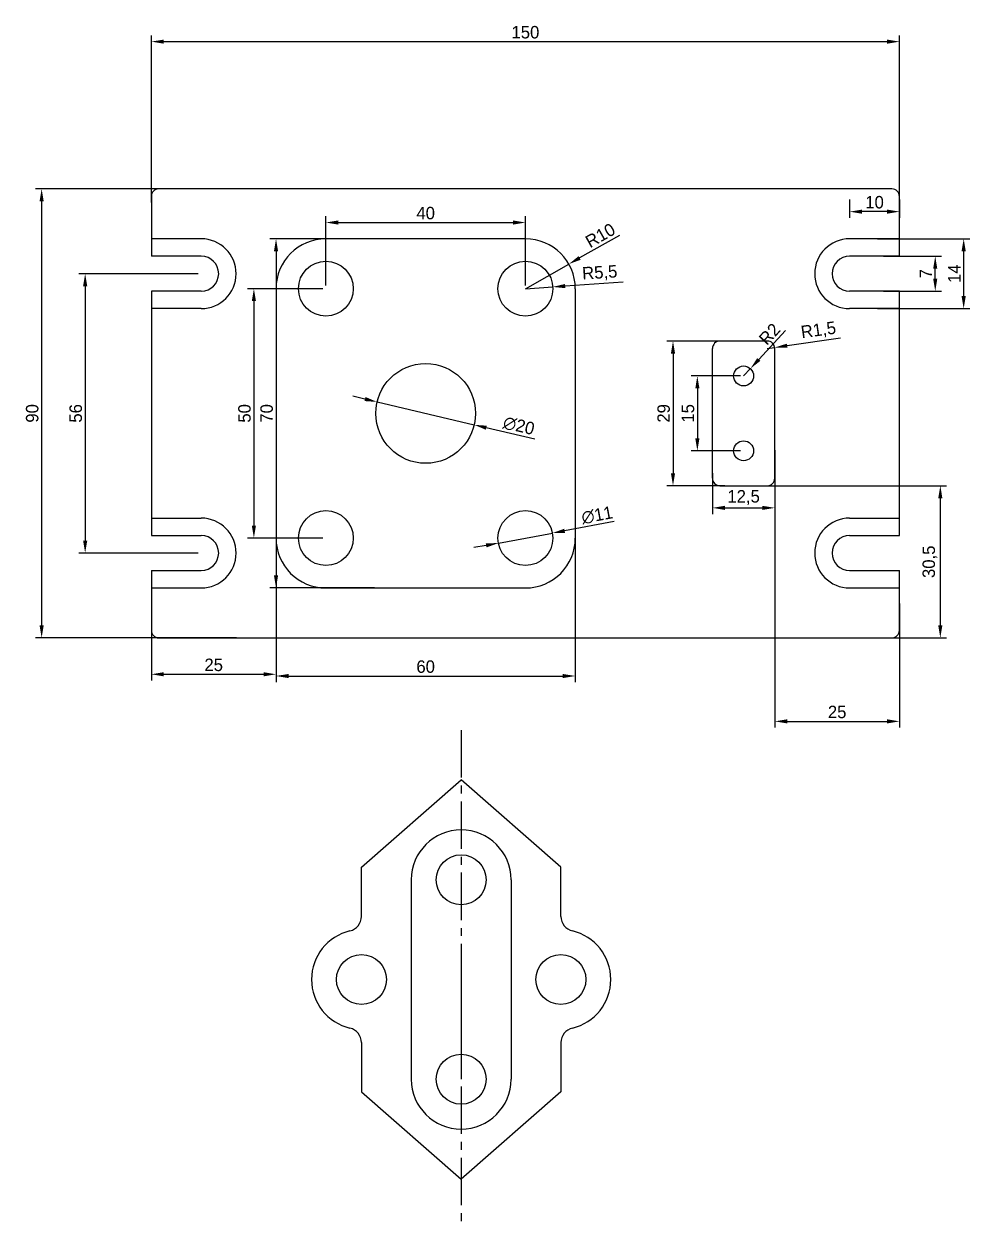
# Model space of a CAD drawing. Header units: millimetres. Extents: x -11614 to -3042, y 13178 to 15416.
# Drawn here: x -7670.3 to -7480.6, y 14296.4 to 14537.9 of the extents above; entities that cross this region are included whole.
import ezdxf

# ---------------------------------------------------------------- set-up
doc = ezdxf.new("R2010")
doc.units = ezdxf.units.MM
doc.header["$LTSCALE"] = 0.5
doc.header["$PDMODE"] = 34
doc.linetypes.add('CENTER2', pattern=[28.575, 19.05, -3.175, 3.175, -3.175])
doc.dimstyles.new('ISO-25', dxfattribs={"dimtxt": 2.5, "dimasz": 2.5, "dimexe": 1.25, "dimexo": 0.625, "dimtad": 1, "dimtxsty": 'Standard', "dimcen": 2.5, "dimadec": 0, "dimazin": 0, "dimtfac": 1, "dimtmove": 0, "dimatfit": 3, "dimfxl": 1, "dimarcsym": 0})

# ---------------------------------------------------------------- blocks, each defined once
blk = doc.blocks.new('*D20')
at = {"color": 0, "lineweight": -2, "transparency": 16777216}
for p, q in [((-7601.92, 14462.76), (-7604.35, 14463.34)), ((-7599.49, 14462.19), (-7580.02, 14457.59)), ((-7567.86, 14454.72), (-7577.59, 14457.02))]:
    blk.add_line(p, q, dxfattribs=at)
at = {"color": 0, "transparency": 16777216}
for points in [[(-7601.82, 14463.17), (-7602.01, 14462.36), (-7599.49, 14462.19)], [(-7577.49, 14457.42), (-7577.68, 14456.61), (-7580.02, 14457.59)]]:
    blk.add_solid(points, dxfattribs=at)
at = {"layer": 'Defpoints', "color": 0, "transparency": 16777216}
for p in [(-7599.49, 14462.19, 2), (-7580.02, 14457.59, 2)]:
    blk.add_point(p, dxfattribs=at)
at = {"color": 0, "transparency": 16777216, "insert": (-7571.08, 14457.4), "char_height": 2.5, "attachment_point": 5, "rotation": 346.7058}
blk.add_mtext('∅20', dxfattribs=at)
blk = doc.blocks.new('*D21')
at = {"color": 0, "lineweight": -2, "transparency": 16777216}
for p, q in [((-7551.96, 14438.19), (-7561.89, 14436.35)), ((-7575.16, 14433.89), (-7564.35, 14435.89)), ((-7577.62, 14433.43), (-7580.08, 14432.97))]:
    blk.add_line(p, q, dxfattribs=at)
at = {"color": 0, "transparency": 16777216}
for points in [[(-7561.96, 14436.76), (-7561.81, 14435.94), (-7564.35, 14435.89)], [(-7577.7, 14433.84), (-7577.54, 14433.02), (-7575.16, 14433.89)]]:
    blk.add_solid(points, dxfattribs=at)
at = {"layer": 'Defpoints', "color": 0, "transparency": 16777216}
for p in [(-7564.35, 14435.89, 2), (-7575.16, 14433.89, 2)]:
    blk.add_point(p, dxfattribs=at)
at = {"color": 0, "transparency": 16777216, "insert": (-7555.37, 14439.47), "char_height": 2.5, "attachment_point": 5, "rotation": 10.5195}
blk.add_mtext('∅11', dxfattribs=at)
blk = doc.blocks.new('*D22')
at = {"color": 0, "lineweight": -2, "transparency": 16777216}
for p, q in [((-7619.75, 14447.27), (-7619.75, 14405.99)), ((-7559.75, 14447.27), (-7559.75, 14405.99)), ((-7617.25, 14407.24), (-7562.25, 14407.24))]:
    blk.add_line(p, q, dxfattribs=at)
at = {"color": 0, "transparency": 16777216}
for points in [[(-7617.25, 14407.65), (-7617.25, 14406.82), (-7619.75, 14407.24)], [(-7562.25, 14407.65), (-7562.25, 14406.82), (-7559.75, 14407.24)]]:
    blk.add_solid(points, dxfattribs=at)
at = {"layer": 'Defpoints', "color": 0, "transparency": 16777216}
for p in [(-7619.75, 14447.9, 2), (-7559.75, 14447.9, 2), (-7559.75, 14407.24)]:
    blk.add_point(p, dxfattribs=at)
at = {"color": 0, "transparency": 16777216, "insert": (-7589.75, 14409.11), "char_height": 2.5, "attachment_point": 5}
blk.add_mtext('60', dxfattribs=at)
blk = doc.blocks.new('*D23')
at = {"color": 0, "lineweight": -2, "transparency": 16777216}
for p, q in [((-7497.98, 14491.39), (-7486.33, 14491.39)), ((-7487.58, 14486.89), (-7487.58, 14488.89)), ((-7497.98, 14484.39), (-7486.33, 14484.39))]:
    blk.add_line(p, q, dxfattribs=at)
at = {"color": 0, "transparency": 16777216}
for points in [[(-7488, 14488.89), (-7487.17, 14488.89), (-7487.58, 14491.39)], [(-7488, 14486.89), (-7487.17, 14486.89), (-7487.58, 14484.39)]]:
    blk.add_solid(points, dxfattribs=at)
at = {"layer": 'Defpoints', "color": 0, "transparency": 16777216}
for p in [(-7498.6, 14491.39, 2), (-7487.58, 14491.39), (-7498.6, 14484.39, 2)]:
    blk.add_point(p, dxfattribs=at)
at = {"color": 0, "transparency": 16777216, "insert": (-7489.46, 14487.89), "char_height": 2.5, "attachment_point": 5, "rotation": 90}
blk.add_mtext('7', dxfattribs=at)
blk = doc.blocks.new('*D24')
at = {"color": 0, "lineweight": -2, "transparency": 16777216}
for p, q in [((-7499.13, 14494.89), (-7480.63, 14494.89)), ((-7481.88, 14483.39), (-7481.88, 14492.39)), ((-7499.13, 14480.89), (-7480.63, 14480.89))]:
    blk.add_line(p, q, dxfattribs=at)
at = {"color": 0, "transparency": 16777216}
for points in [[(-7482.3, 14492.39), (-7481.46, 14492.39), (-7481.88, 14494.89)], [(-7482.3, 14483.39), (-7481.46, 14483.39), (-7481.88, 14480.89)]]:
    blk.add_solid(points, dxfattribs=at)
at = {"layer": 'Defpoints', "color": 0, "transparency": 16777216}
for p in [(-7499.75, 14494.89, 2), (-7481.88, 14494.89), (-7499.75, 14480.89, 2)]:
    blk.add_point(p, dxfattribs=at)
at = {"color": 0, "transparency": 16777216, "insert": (-7483.76, 14487.89), "char_height": 2.5, "attachment_point": 5, "rotation": 90}
blk.add_mtext('14', dxfattribs=at)
blk = doc.blocks.new('*D25')
at = {"color": 0, "lineweight": -2, "transparency": 16777216}
for p, q in [((-7504.75, 14502.77), (-7504.75, 14499.08)), ((-7494.75, 14502.77), (-7494.75, 14499.08)), ((-7497.25, 14500.33), (-7502.25, 14500.33))]:
    blk.add_line(p, q, dxfattribs=at)
at = {"color": 0, "transparency": 16777216}
for points in [[(-7502.25, 14500.75), (-7502.25, 14499.92), (-7504.75, 14500.33)], [(-7497.25, 14500.75), (-7497.25, 14499.92), (-7494.75, 14500.33)]]:
    blk.add_solid(points, dxfattribs=at)
at = {"layer": 'Defpoints', "color": 0, "transparency": 16777216}
for p in [(-7504.75, 14503.39, 2), (-7494.75, 14503.39, 2), (-7504.75, 14500.33)]:
    blk.add_point(p, dxfattribs=at)
at = {"color": 0, "transparency": 16777216, "insert": (-7499.75, 14502.21), "char_height": 2.5, "attachment_point": 5}
blk.add_mtext('10', dxfattribs=at)
blk = doc.blocks.new('*D26')
at = {"color": 0, "lineweight": -2, "transparency": 16777216}
for p, q in [((-7517.59, 14476.53), (-7522.96, 14470.7)), ((-7526, 14467.39), (-7524.65, 14468.86))]:
    blk.add_line(p, q, dxfattribs=at)
at = {"color": 0, "transparency": 16777216}
blk.add_solid([(-7523.26, 14470.98), (-7522.65, 14470.42), (-7524.65, 14468.86)], dxfattribs=at)
at = {"layer": 'Defpoints', "color": 0, "transparency": 16777216}
for p in [(-7524.65, 14468.86, 2), (-7526, 14467.39, 2)]:
    blk.add_point(p, dxfattribs=at)
at = {"color": 0, "transparency": 16777216, "insert": (-7520.81, 14475.8), "char_height": 2.5, "attachment_point": 5, "rotation": 47.3684}
blk.add_mtext('R2', dxfattribs=at)
blk = doc.blocks.new('*D27')
at = {"color": 0, "lineweight": -2, "transparency": 16777216}
for p, q in [((-7569.75, 14484.89), (-7564.27, 14485.25)), ((-7550.13, 14486.17), (-7561.77, 14485.41))]:
    blk.add_line(p, q, dxfattribs=at)
at = {"color": 0, "transparency": 16777216}
blk.add_solid([(-7561.8, 14485.83), (-7561.74, 14484.99), (-7564.27, 14485.25)], dxfattribs=at)
at = {"layer": 'Defpoints', "color": 0, "transparency": 16777216}
for p in [(-7564.27, 14485.25, 2), (-7569.75, 14484.89, 2)]:
    blk.add_point(p, dxfattribs=at)
at = {"color": 0, "transparency": 16777216, "insert": (-7554.84, 14487.95), "char_height": 2.5, "attachment_point": 5, "rotation": 3.7191}
blk.add_mtext('R5,5', dxfattribs=at)
blk = doc.blocks.new('*D28')
at = {"color": 0, "lineweight": -2, "transparency": 16777216}
for p, q in [((-7550.9, 14495.57), (-7558.88, 14491.05)), ((-7569.75, 14484.89), (-7561.05, 14489.82))]:
    blk.add_line(p, q, dxfattribs=at)
at = {"color": 0, "transparency": 16777216}
blk.add_solid([(-7559.08, 14491.41), (-7558.67, 14490.69), (-7561.05, 14489.82)], dxfattribs=at)
at = {"layer": 'Defpoints', "color": 0, "transparency": 16777216}
for p in [(-7561.05, 14489.82, 2), (-7569.75, 14484.89, 2)]:
    blk.add_point(p, dxfattribs=at)
at = {"color": 0, "transparency": 16777216, "insert": (-7554.73, 14495.56), "char_height": 2.5, "attachment_point": 5, "rotation": 29.5241}
blk.add_mtext('R10', dxfattribs=at)
blk = doc.blocks.new('*D29')
at = {"color": 0, "lineweight": -2, "transparency": 16777216}
for p, q in [((-7644.75, 14419.55), (-7644.75, 14406.34)), ((-7619.75, 14419.55), (-7619.75, 14406.34)), ((-7642.25, 14407.59), (-7622.25, 14407.59))]:
    blk.add_line(p, q, dxfattribs=at)
at = {"color": 0, "transparency": 16777216}
for points in [[(-7642.25, 14408), (-7642.25, 14407.17), (-7644.75, 14407.59)], [(-7622.25, 14408), (-7622.25, 14407.17), (-7619.75, 14407.59)]]:
    blk.add_solid(points, dxfattribs=at)
at = {"layer": 'Defpoints', "color": 0, "transparency": 16777216}
for p in [(-7644.75, 14420.17, 2), (-7619.75, 14420.17), (-7619.75, 14407.59)]:
    blk.add_point(p, dxfattribs=at)
at = {"color": 0, "transparency": 16777216, "insert": (-7632.25, 14409.46), "char_height": 2.5, "attachment_point": 5}
blk.add_mtext('25', dxfattribs=at)
blk = doc.blocks.new('*D30')
at = {"color": 0, "lineweight": -2, "transparency": 16777216}
for p, q in [((-7519.75, 14452.53), (-7519.75, 14396.9)), ((-7494.75, 14421.77), (-7494.75, 14396.9)), ((-7517.25, 14398.15), (-7497.25, 14398.15))]:
    blk.add_line(p, q, dxfattribs=at)
at = {"color": 0, "transparency": 16777216}
for points in [[(-7517.25, 14398.56), (-7517.25, 14397.73), (-7519.75, 14398.15)], [(-7497.25, 14398.56), (-7497.25, 14397.73), (-7494.75, 14398.15)]]:
    blk.add_solid(points, dxfattribs=at)
at = {"layer": 'Defpoints', "color": 0, "transparency": 16777216}
for p in [(-7519.75, 14453.16, 2), (-7494.75, 14422.39, 2), (-7494.75, 14398.15)]:
    blk.add_point(p, dxfattribs=at)
at = {"color": 0, "transparency": 16777216, "insert": (-7507.25, 14400.02), "char_height": 2.5, "attachment_point": 5}
blk.add_mtext('25', dxfattribs=at)
blk = doc.blocks.new('*D31')
at = {"color": 0, "lineweight": -2, "transparency": 16777216}
for p, q in [((-7522.51, 14445.39), (-7485.31, 14445.39)), ((-7486.56, 14417.39), (-7486.56, 14442.89)), ((-7522.51, 14414.89), (-7485.31, 14414.89))]:
    blk.add_line(p, q, dxfattribs=at)
at = {"color": 0, "transparency": 16777216}
for points in [[(-7486.98, 14442.89), (-7486.15, 14442.89), (-7486.56, 14445.39)], [(-7486.98, 14417.39), (-7486.15, 14417.39), (-7486.56, 14414.89)]]:
    blk.add_solid(points, dxfattribs=at)
at = {"layer": 'Defpoints', "color": 0, "transparency": 16777216}
for p in [(-7523.14, 14445.39, 2), (-7486.56, 14445.39), (-7523.14, 14414.89, 2)]:
    blk.add_point(p, dxfattribs=at)
at = {"color": 0, "transparency": 16777216, "insert": (-7488.65, 14430.14), "char_height": 2.5, "attachment_point": 5, "rotation": 90}
blk.add_mtext('30,5', dxfattribs=at)
blk = doc.blocks.new('*D32')
at = {"color": 0, "lineweight": -2, "transparency": 16777216}
for p, q in [((-7521.25, 14472.89), (-7519.77, 14473.1)), ((-7506.56, 14474.95), (-7517.29, 14473.45))]:
    blk.add_line(p, q, dxfattribs=at)
at = {"color": 0, "transparency": 16777216}
blk.add_solid([(-7517.35, 14473.86), (-7517.23, 14473.03), (-7519.77, 14473.1)], dxfattribs=at)
at = {"layer": 'Defpoints', "color": 0, "transparency": 16777216}
for p in [(-7519.77, 14473.1, 2), (-7521.25, 14472.89, 2)]:
    blk.add_point(p, dxfattribs=at)
at = {"color": 0, "transparency": 16777216, "insert": (-7510.98, 14476.43), "char_height": 2.5, "attachment_point": 5, "rotation": 7.9805}
blk.add_mtext('R1,5', dxfattribs=at)
blk = doc.blocks.new('*D33')
at = {"color": 0, "lineweight": -2, "transparency": 16777216}
for p, q in [((-7532.25, 14447.93), (-7532.25, 14439.7)), ((-7519.75, 14447.93), (-7519.75, 14439.7)), ((-7529.75, 14440.95), (-7522.25, 14440.95))]:
    blk.add_line(p, q, dxfattribs=at)
at = {"color": 0, "transparency": 16777216}
for points in [[(-7529.75, 14441.36), (-7529.75, 14440.53), (-7532.25, 14440.95)], [(-7522.25, 14441.36), (-7522.25, 14440.53), (-7519.75, 14440.95)]]:
    blk.add_solid(points, dxfattribs=at)
at = {"layer": 'Defpoints', "color": 0, "transparency": 16777216}
for p in [(-7532.25, 14448.55, 2), (-7519.75, 14448.55), (-7519.75, 14440.95)]:
    blk.add_point(p, dxfattribs=at)
at = {"color": 0, "transparency": 16777216, "insert": (-7526, 14443.03), "char_height": 2.5, "attachment_point": 5}
blk.add_mtext('12,5', dxfattribs=at)
blk = doc.blocks.new('*D34')
at = {"color": 0, "lineweight": -2, "transparency": 16777216}
for p, q in [((-7529.75, 14474.39), (-7541.41, 14474.39)), ((-7540.16, 14471.89), (-7540.16, 14447.89)), ((-7529.75, 14445.39), (-7541.41, 14445.39))]:
    blk.add_line(p, q, dxfattribs=at)
at = {"color": 0, "transparency": 16777216}
for points in [[(-7540.58, 14471.89), (-7539.74, 14471.89), (-7540.16, 14474.39)], [(-7540.58, 14447.89), (-7539.74, 14447.89), (-7540.16, 14445.39)]]:
    blk.add_solid(points, dxfattribs=at)
at = {"layer": 'Defpoints', "color": 0, "transparency": 16777216}
for p in [(-7529.12, 14474.39, 2), (-7540.16, 14445.39), (-7529.12, 14445.39, 2)]:
    blk.add_point(p, dxfattribs=at)
at = {"color": 0, "transparency": 16777216, "insert": (-7542.03, 14459.89), "char_height": 2.5, "attachment_point": 5, "rotation": 90}
blk.add_mtext('29', dxfattribs=at)
blk = doc.blocks.new('*D35')
at = {"color": 0, "lineweight": -2, "transparency": 16777216}
for p, q in [((-7526.63, 14467.39), (-7536.53, 14467.39)), ((-7535.28, 14464.89), (-7535.28, 14454.89)), ((-7526.63, 14452.39), (-7536.53, 14452.39))]:
    blk.add_line(p, q, dxfattribs=at)
at = {"color": 0, "transparency": 16777216}
for points in [[(-7535.69, 14464.89), (-7534.86, 14464.89), (-7535.28, 14467.39)], [(-7535.69, 14454.89), (-7534.86, 14454.89), (-7535.28, 14452.39)]]:
    blk.add_solid(points, dxfattribs=at)
at = {"layer": 'Defpoints', "color": 0, "transparency": 16777216}
for p in [(-7526, 14467.39), (-7535.28, 14452.39), (-7526, 14452.39, 2)]:
    blk.add_point(p, dxfattribs=at)
at = {"color": 0, "transparency": 16777216, "insert": (-7537.15, 14459.89), "char_height": 2.5, "attachment_point": 5, "rotation": 90}
blk.add_mtext('15', dxfattribs=at)
blk = doc.blocks.new('*D36')
at = {"color": 0, "lineweight": -2, "transparency": 16777216}
for p, q in [((-7609.75, 14485.52), (-7609.75, 14499.4)), ((-7607.25, 14498.15), (-7572.25, 14498.15)), ((-7569.75, 14485.52), (-7569.75, 14499.4))]:
    blk.add_line(p, q, dxfattribs=at)
at = {"color": 0, "transparency": 16777216}
for points in [[(-7607.25, 14498.57), (-7607.25, 14497.73), (-7609.75, 14498.15)], [(-7572.25, 14498.57), (-7572.25, 14497.73), (-7569.75, 14498.15)]]:
    blk.add_solid(points, dxfattribs=at)
at = {"layer": 'Defpoints', "color": 0, "transparency": 16777216}
for p in [(-7569.75, 14498.15), (-7609.75, 14484.89, 2), (-7569.75, 14484.89)]:
    blk.add_point(p, dxfattribs=at)
at = {"color": 0, "transparency": 16777216, "insert": (-7589.75, 14500.03), "char_height": 2.5, "attachment_point": 5}
blk.add_mtext('40', dxfattribs=at)
blk = doc.blocks.new('*D37')
at = {"color": 0, "lineweight": -2, "transparency": 16777216}
for p, q in [((-7610.38, 14484.89), (-7625.44, 14484.89)), ((-7624.19, 14482.39), (-7624.19, 14437.39)), ((-7610.38, 14434.89), (-7625.44, 14434.89))]:
    blk.add_line(p, q, dxfattribs=at)
at = {"color": 0, "transparency": 16777216}
for points in [[(-7624.61, 14482.39), (-7623.78, 14482.39), (-7624.19, 14484.89)], [(-7624.61, 14437.39), (-7623.78, 14437.39), (-7624.19, 14434.89)]]:
    blk.add_solid(points, dxfattribs=at)
at = {"layer": 'Defpoints', "color": 0, "transparency": 16777216}
for p in [(-7609.75, 14484.89, 2), (-7624.19, 14434.89), (-7609.75, 14434.89, 2)]:
    blk.add_point(p, dxfattribs=at)
at = {"color": 0, "transparency": 16777216, "insert": (-7626.07, 14459.89), "char_height": 2.5, "attachment_point": 5, "rotation": 90}
blk.add_mtext('50', dxfattribs=at)
blk = doc.blocks.new('*D38')
at = {"color": 0, "lineweight": -2, "transparency": 16777216}
for p, q in [((-7600.03, 14494.89), (-7621, 14494.89)), ((-7619.75, 14492.39), (-7619.75, 14427.39)), ((-7600.03, 14424.89), (-7621, 14424.89))]:
    blk.add_line(p, q, dxfattribs=at)
at = {"color": 0, "transparency": 16777216}
for points in [[(-7620.17, 14492.39), (-7619.34, 14492.39), (-7619.75, 14494.89)], [(-7620.17, 14427.39), (-7619.34, 14427.39), (-7619.75, 14424.89)]]:
    blk.add_solid(points, dxfattribs=at)
at = {"layer": 'Defpoints', "color": 0, "transparency": 16777216}
for p in [(-7599.41, 14494.89, 2), (-7619.75, 14424.89), (-7599.41, 14424.89, 2)]:
    blk.add_point(p, dxfattribs=at)
at = {"color": 0, "transparency": 16777216, "insert": (-7621.63, 14459.89), "char_height": 2.5, "attachment_point": 5, "rotation": 90}
blk.add_mtext('70', dxfattribs=at)
blk = doc.blocks.new('*D39')
at = {"color": 0, "lineweight": -2, "transparency": 16777216}
for p, q in [((-7644.75, 14502.16), (-7644.75, 14535.67)), ((-7642.25, 14534.42), (-7497.25, 14534.42)), ((-7494.75, 14500.96), (-7494.75, 14535.67))]:
    blk.add_line(p, q, dxfattribs=at)
at = {"color": 0, "transparency": 16777216}
for points in [[(-7642.25, 14534.83), (-7642.25, 14534), (-7644.75, 14534.42)], [(-7497.25, 14534.83), (-7497.25, 14534), (-7494.75, 14534.42)]]:
    blk.add_solid(points, dxfattribs=at)
at = {"layer": 'Defpoints', "color": 0, "transparency": 16777216}
for p in [(-7494.75, 14534.42), (-7644.75, 14501.53, 2), (-7494.75, 14500.33)]:
    blk.add_point(p, dxfattribs=at)
at = {"color": 0, "transparency": 16777216, "insert": (-7569.75, 14536.29), "char_height": 2.5, "attachment_point": 5}
blk.add_mtext('150', dxfattribs=at)
blk = doc.blocks.new('*D40')
at = {"color": 0, "lineweight": -2, "transparency": 16777216}
for p, q in [((-7627.68, 14504.89), (-7668, 14504.89)), ((-7666.75, 14502.39), (-7666.75, 14417.39)), ((-7627.68, 14414.89), (-7668, 14414.89))]:
    blk.add_line(p, q, dxfattribs=at)
at = {"color": 0, "transparency": 16777216}
for points in [[(-7667.17, 14502.39), (-7666.33, 14502.39), (-7666.75, 14504.89)], [(-7667.17, 14417.39), (-7666.33, 14417.39), (-7666.75, 14414.89)]]:
    blk.add_solid(points, dxfattribs=at)
at = {"layer": 'Defpoints', "color": 0, "transparency": 16777216}
for p in [(-7627.05, 14504.89, 2), (-7666.75, 14414.89), (-7627.05, 14414.89, 2)]:
    blk.add_point(p, dxfattribs=at)
at = {"color": 0, "transparency": 16777216, "insert": (-7668.63, 14459.89), "char_height": 2.5, "attachment_point": 5, "rotation": 90}
blk.add_mtext('90', dxfattribs=at)
blk = doc.blocks.new('*D41')
at = {"color": 0, "lineweight": -2, "transparency": 16777216}
for p, q in [((-7635.38, 14487.89), (-7659.27, 14487.89)), ((-7658.02, 14485.39), (-7658.02, 14434.39)), ((-7635.38, 14431.89), (-7659.27, 14431.89))]:
    blk.add_line(p, q, dxfattribs=at)
at = {"color": 0, "transparency": 16777216}
for points in [[(-7658.44, 14485.39), (-7657.6, 14485.39), (-7658.02, 14487.89)], [(-7658.44, 14434.39), (-7657.6, 14434.39), (-7658.02, 14431.89)]]:
    blk.add_solid(points, dxfattribs=at)
at = {"layer": 'Defpoints', "color": 0, "transparency": 16777216}
for p in [(-7634.75, 14487.89, 2), (-7658.02, 14431.89), (-7634.75, 14431.89, 2)]:
    blk.add_point(p, dxfattribs=at)
at = {"color": 0, "transparency": 16777216, "insert": (-7659.9, 14459.89), "char_height": 2.5, "attachment_point": 5, "rotation": 90}
blk.add_mtext('56', dxfattribs=at)

msp = doc.modelspace()

# ---------------------------------------------------------------- linework, layer by layer
for p, q in [((-7496.254, 14504.891, 2), (-7643.254, 14504.891, 2)), ((-7644.754, 14503.391, 2), (-7644.754, 14491.391, 2)), ((-7494.754, 14491.391, 2), (-7494.754, 14503.391, 2)), ((-7634.754, 14494.891, 2), (-7644.754, 14494.891, 2)), ((-7569.754, 14494.891, 2), (-7609.754, 14494.891, 2)), ((-7494.754, 14494.891, 2), (-7504.754, 14494.891, 2)), ((-7634.754, 14491.391, 2), (-7644.754, 14491.391, 2)), ((-7494.754, 14491.391, 2), (-7504.754, 14491.391, 2)), ((-7634.754, 14484.391, 2), (-7644.754, 14484.391, 2)), ((-7644.754, 14484.391, 2), (-7644.754, 14435.391, 2)), ((-7619.754, 14484.891, 2), (-7619.754, 14434.891, 2)), ((-7559.754, 14484.891, 2), (-7559.754, 14434.891, 2)), ((-7494.754, 14484.391, 2), (-7504.754, 14484.391, 2)), ((-7494.754, 14435.391, 2), (-7494.754, 14484.391, 2)), ((-7634.754, 14480.891, 2), (-7644.754, 14480.891, 2)), ((-7494.754, 14480.891, 2), (-7504.754, 14480.891, 2)), ((-7521.254, 14474.391, 2), (-7530.754, 14474.391, 2)), ((-7532.254, 14446.891, 2), (-7532.254, 14472.891, 2)), ((-7519.754, 14446.891, 2), (-7519.754, 14472.891, 2)), ((-7530.754, 14445.391, 2), (-7521.254, 14445.391, 2)), ((-7644.754, 14438.891, 2), (-7634.754, 14438.891, 2)), ((-7504.754, 14438.891, 2), (-7494.754, 14438.891, 2)), ((-7644.754, 14435.391, 2), (-7634.754, 14435.391, 2)), ((-7504.754, 14435.391, 2), (-7494.754, 14435.391, 2)), ((-7644.754, 14428.391, 2), (-7634.754, 14428.391, 2)), ((-7644.754, 14428.391, 2), (-7644.754, 14416.391, 2)), ((-7504.754, 14428.391, 2), (-7494.754, 14428.391, 2)), ((-7494.754, 14416.391, 2), (-7494.754, 14428.391, 2)), ((-7644.754, 14424.891, 2), (-7634.754, 14424.891, 2)), ((-7609.754, 14424.891, 2), (-7569.754, 14424.891, 2)), ((-7504.754, 14424.891, 2), (-7494.754, 14424.891, 2)), ((-7643.254, 14414.891, 2), (-7496.254, 14414.891, 2)), ((-7602.632, 14368.896), (-7582.632, 14386.396)), ((-7582.632, 14386.396), (-7582.632, 14386.396)), ((-7562.632, 14368.896), (-7582.632, 14386.396)), ((-7602.632, 14359.045), (-7602.632, 14368.896)), ((-7562.632, 14359.045), (-7562.632, 14368.896)), ((-7592.632, 14366.396), (-7592.632, 14326.396)), ((-7572.632, 14366.396), (-7572.632, 14326.396)), ((-7582.632, 14346.396), (-7582.632, 14326.396)), ((-7602.632, 14333.747), (-7602.632, 14323.896)), ((-7562.632, 14333.747), (-7562.632, 14323.896)), ((-7602.632, 14323.896), (-7582.632, 14306.396)), ((-7562.632, 14323.896), (-7582.632, 14306.396)), ((-7582.632, 14306.396), (-7582.632, 14306.396))]:
    msp.add_line(p, q)
at = {"linetype": 'CENTER2'}
msp.add_line((-7582.632, 14396.396), (-7582.632, 14296.396), dxfattribs=at)
for centre, radius in [((-7609.754, 14484.891, 2), 5.5), ((-7569.754, 14484.891, 2), 5.5), ((-7589.754, 14459.891, 2), 10), ((-7526.004, 14467.391, 2), 2), ((-7526.004, 14452.391, 2), 2), ((-7609.754, 14434.891, 2), 5.5), ((-7569.754, 14434.891, 2), 5.5), ((-7582.632, 14366.396), 5), ((-7602.632, 14346.396), 5), ((-7562.632, 14346.396), 5), ((-7582.632, 14326.396), 5)]:
    msp.add_circle(centre, radius)
for centre, radius, start, end in [((-7643.254, 14503.391, 2), 1.5, 90, 180), ((-7496.254, 14503.391, 2), 1.5, 0, 90), ((-7634.754, 14487.891, 2), 7, 270, 90), ((-7609.754, 14484.891, 2), 10, 90, 180), ((-7569.754, 14484.891, 2), 10, 0, 90), ((-7504.754, 14487.891, 2), 7, 90, 270), ((-7634.754, 14487.891, 2), 3.5, 270, 90), ((-7504.754, 14487.891, 2), 3.5, 90, 270), ((-7530.754, 14472.891, 2), 1.5, 90, 180), ((-7521.254, 14472.891, 2), 1.5, 0, 90), ((-7530.754, 14446.891, 2), 1.5, 180, 270), ((-7521.254, 14446.891, 2), 1.5, 270, 0), ((-7634.754, 14431.891, 2), 7, 270, 90), ((-7504.754, 14431.891, 2), 7, 90, 270), ((-7634.754, 14431.891, 2), 3.5, 270, 90), ((-7609.754, 14434.891, 2), 10, 180, 270), ((-7569.754, 14434.891, 2), 10, 270, 0), ((-7504.754, 14431.891, 2), 3.5, 90, 270), ((-7643.254, 14416.391, 2), 1.5, 180, 270), ((-7496.254, 14416.391, 2), 1.5, 270, 0), ((-7582.632, 14366.396), 10, 0, 180), ((-7605.632, 14359.045), 3, 283.34236, 0), ((-7559.632, 14359.045), 3, 180, 256.65764), ((-7602.632, 14346.396), 10, 103.34236, 256.65764), ((-7562.632, 14346.396), 10, 283.34236, 76.65764), ((-7605.632, 14333.747), 3, 0, 76.65764), ((-7559.632, 14333.747), 3, 103.34236, 180), ((-7582.632, 14326.396), 10, 180, 0)]:
    msp.add_arc(centre, radius, start, end)

# ---------------------------------------------------------------- dimensions: what is measured, and where the dimension line sits
for base, p1, p2, picture, middle in [((-7494.754, 14534.418), (-7644.754, 14501.535, 2), (-7494.754, 14500.333), '*D39', (-7569.754, 14536.293)), ((-7504.754, 14500.333), (-7494.754, 14503.391, 2), (-7504.754, 14503.391, 2), '*D25', (-7499.754, 14502.208)), ((-7569.754, 14498.151), (-7609.754, 14484.891, 2), (-7569.754, 14484.891), '*D36', (-7589.754, 14500.026)), ((-7494.754, 14398.147), (-7519.754, 14453.158, 2), (-7494.754, 14422.391, 2), '*D30', (-7507.254, 14400.022)), ((-7559.754, 14407.237), (-7619.754, 14447.899, 2), (-7559.754, 14447.899, 2), '*D22', (-7589.754, 14409.112)), ((-7519.754, 14440.946), (-7532.254, 14448.551, 2), (-7519.754, 14448.551), '*D33', (-7526.004, 14443.029)), ((-7619.754, 14407.586), (-7644.754, 14420.175, 2), (-7619.754, 14420.175), '*D29', (-7632.254, 14409.461))]:
    dim = msp.add_linear_dim(base=base, p1=p1, p2=p2, dimstyle='ISO-25')
    dim.commit()
    dim.dimension.update_dxf_attribs({"geometry": picture, "text_midpoint": middle})
for base, p1, p2, picture, middle in [((-7666.751, 14414.891), (-7627.05, 14504.891, 2), (-7627.05, 14414.891, 2), '*D40', (-7668.626, 14459.891)), ((-7619.754, 14424.891), (-7599.406, 14494.891, 2), (-7599.406, 14424.891, 2), '*D38', (-7621.629, 14459.891)), ((-7481.881, 14494.891), (-7499.754, 14480.891, 2), (-7499.754, 14494.891, 2), '*D24', (-7483.756, 14487.891)), ((-7487.582, 14491.391), (-7498.604, 14484.391, 2), (-7498.604, 14491.391, 2), '*D23', (-7489.457, 14487.891)), ((-7658.021, 14431.891), (-7634.754, 14487.891, 2), (-7634.754, 14431.891, 2), '*D41', (-7659.896, 14459.891)), ((-7624.193, 14434.891), (-7609.754, 14484.891, 2), (-7609.754, 14434.891, 2), '*D37', (-7626.068, 14459.891)), ((-7540.16, 14445.391), (-7529.121, 14474.391, 2), (-7529.121, 14445.391, 2), '*D34', (-7542.035, 14459.891)), ((-7535.275, 14452.391), (-7526.004, 14467.391), (-7526.004, 14452.391, 2), '*D35', (-7537.15, 14459.891)), ((-7486.565, 14445.391), (-7523.138, 14414.891, 2), (-7523.138, 14445.391, 2), '*D31', (-7488.648, 14430.141))]:
    dim = msp.add_linear_dim(base=base, p1=p1, p2=p2, angle=90, dimstyle='ISO-25')
    dim.commit()
    dim.dimension.update_dxf_attribs({"geometry": picture, "text_midpoint": middle})
for center, mpoint, picture, middle in [((-7569.754, 14484.891, 2), (-7561.052, 14489.818, 2), '*D28', (-7554.725, 14495.557)), ((-7569.754, 14484.891, 2), (-7564.266, 14485.247, 2), '*D27', (-7554.838, 14487.948)), ((-7526.004, 14467.391, 2), (-7524.649, 14468.862, 2), '*D26', (-7520.808, 14475.803)), ((-7521.254, 14472.891, 2), (-7519.768, 14473.099, 2), '*D32', (-7510.98, 14476.435))]:
    dim = msp.add_radius_dim(center=center, mpoint=mpoint, dimstyle='ISO-25')
    dim.commit()
    dim.dimension.update_dxf_attribs({"geometry": picture, "text_midpoint": middle})
dim = msp.add_diameter_dim_2p(p1=(-7599.486, 14462.19, 2), p2=(-7580.022, 14457.591, 2), dimstyle='ISO-25')
dim.commit()
dim.dimension.update_dxf_attribs({"geometry": '*D20', "text_midpoint": (-7571.075, 14457.404)})
dim = msp.add_diameter_dim_2p(p1=(-7575.162, 14433.886, 2), p2=(-7564.346, 14435.895, 2), dimstyle='ISO-25')
dim.commit()
dim.dimension.update_dxf_attribs({"geometry": '*D21', "text_midpoint": (-7555.032, 14437.624), "dimtype": 163})

doc.saveas('drawing.dxf')
